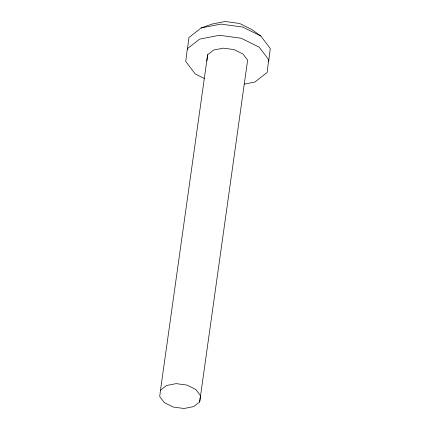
<?xml version="1.0" encoding="UTF-8"?>
<svg xmlns="http://www.w3.org/2000/svg" width="430" height="430" viewBox="0 0 430 430"><rect width="100%" height="100%" fill="white"/><g stroke="black" fill="none" stroke-linecap="round" stroke-linejoin="round"><path stroke-width="0.64" d="M187.405 49.649L188.926 37.517L201.213 27.928L212.141 24.032L225.148 21.5L239.558 23.451L251.507 29.358L260.779 35.991L270.293 48.531L268.691 61.302M160.492 390.225L159.707 396.498L164.378 402.657L173.263 407.049L183.975 408.5L193.65 406.619L199.687 401.91L247.621 60.157L242.945 53.997L234.06 49.606L223.347 48.155L213.678 50.036L207.642 54.75L160.492 390.225L166.528 385.511L176.203 383.63L186.916 385.081L195.795 389.472L200.471 395.632L199.687 401.91M206.851 61.022L207.642 54.75M201.213 27.928L220.896 24.102L242.697 27.052L260.779 35.991M244.337 84.108L254.834 82.066L267.121 72.482L268.723 59.711L259.209 47.176L241.128 38.232L219.322 35.282L199.638 39.114L187.351 48.697L185.749 61.468L195.268 74.008L204.599 78.62"/></g></svg>
